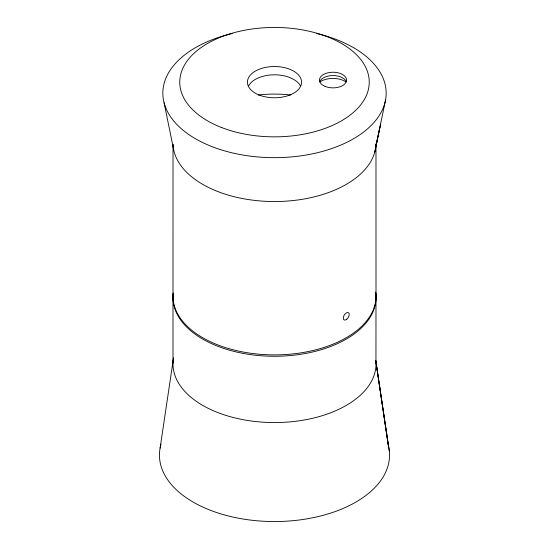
<?xml version="1.0" encoding="UTF-8"?>
<svg xmlns="http://www.w3.org/2000/svg" width="549" height="549" viewBox="0 0 549 549"><rect width="100%" height="100%" fill="white"/><g stroke="black" fill="none" stroke-linecap="round" stroke-linejoin="round"><path stroke-width="0.82" d="M172.997 297.009L173.017 144.25M375.839 360.858L388.28 445.294L375.955 361.956L375.983 296.295M160.102 448.094L173.518 357.962M374.761 152.1L385.535 100.028M380.574 124.101L375.784 146.871L379.935 127.093M173.628 149.493L164.069 102.745M375.955 361.956L389.316 450.901M375.99 144.181L376.003 295.547M172.99 297.208L172.997 363.287M258.208 95.004A84.594 48.84 0 0 1 290.792 95.004M375.756 292.102A101.51 58.606 0 0 1 275.227 354.887A101.51 58.606 0 0 1 173.155 292.933M376.003 143.769A101.51 58.606 0 0 1 275.227 201.538A101.51 58.606 0 0 1 173.031 144.607M316.821 33.544A111.66 64.466 0 0 1 363.177 132.378A111.66 64.466 0 0 1 185.823 132.378A111.66 64.466 0 0 1 232.179 33.544M319.765 81.774A13.533 7.816 0 0 1 333.017 75.556A13.533 7.816 0 0 1 346.261 81.774M319.992 81.925A16.916 9.765 0 0 1 345.966 81.925M248.704 85.699A27.073 15.626 0 0 1 274.5 74.808A27.073 15.626 0 0 1 300.296 85.699M375.756 293.482A101.51 58.606 0 0 1 275.227 356.267A101.51 58.606 0 0 1 173.155 294.319M375.845 360.611A101.51 58.606 0 0 1 272.325 422.552A101.51 58.606 0 0 1 173.498 358.106M388.376 445.678A115.043 66.422 0 0 1 273.134 521.543A115.043 66.422 0 0 1 161.049 444.114M221.398 127.45A94.744 54.701 0 0 0 369.003 86.049A94.744 54.701 0 0 0 233.105 32.947A94.744 54.701 0 0 0 221.398 127.45M325.07 86.378A13.533 7.816 0 0 0 346.474 80.861A13.533 7.816 0 0 0 327.492 72.914A13.533 7.816 0 0 0 325.07 86.378M258.613 94.805A27.073 15.626 0 0 0 301.422 83.764A27.073 15.626 0 0 0 263.458 67.884A27.073 15.626 0 0 0 258.613 94.805M346.81 319.182A4.227 2.333 -57.9 0 0 348.512 312.724A4.227 2.333 -57.9 0 0 343.42 316.979A4.227 2.333 -57.9 0 0 346.81 319.182"/></g></svg>
